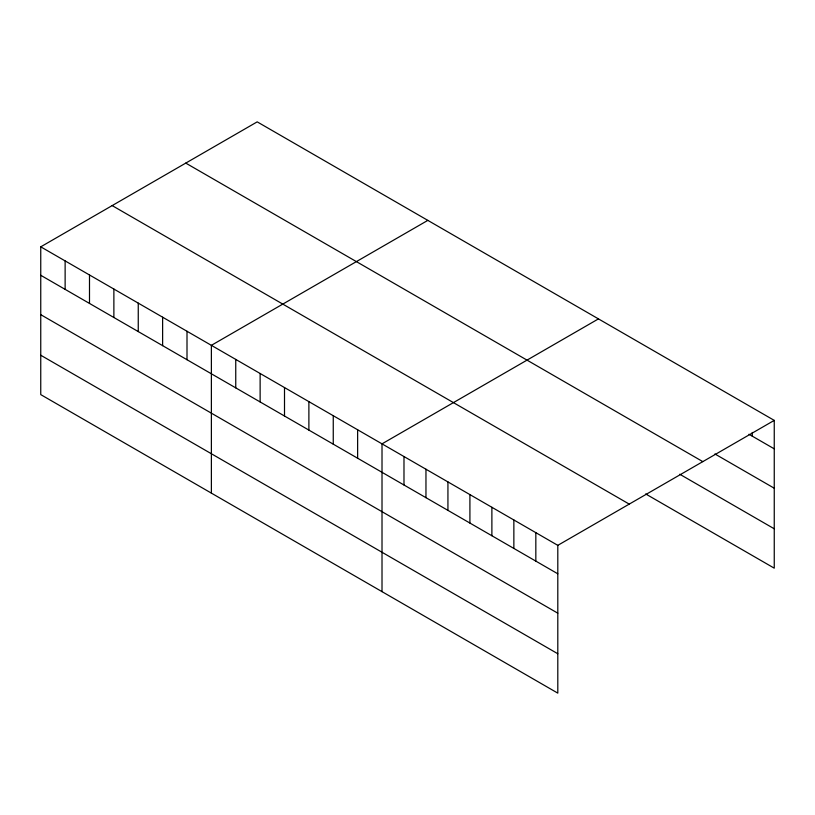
<?xml version="1.0" encoding="UTF-8"?>
<svg xmlns="http://www.w3.org/2000/svg" width="815" height="815" viewBox="0 0 815 815"><rect width="100%" height="100%" fill="white"/><g stroke="black" fill="none" stroke-linecap="round" stroke-linejoin="round"><path stroke-width="1.22" d="M40.75 246.833L557.806 545.347L557.806 693.137L40.75 394.613L40.75 246.833L257.194 121.863L774.25 420.387L774.25 568.167L645.694 493.951M427.824 220.376L211.38 345.336L211.38 493.126M598.455 318.889L382.011 443.849L382.011 591.639M557.806 545.347L774.25 420.387M748.975 434.252L774.25 448.841M714.918 453.965L774.25 488.216M185.769 163.102L702.825 461.626M679.761 474.238L774.25 528.792M112.175 205.594L629.231 504.108M40.75 275.287L557.806 573.801M40.75 314.661L557.806 613.186M40.75 355.238L557.806 653.752M752.276 432.439L752.276 436.157M535.832 532.664L535.832 561.117M513.857 519.97L513.857 548.434M491.883 507.287L491.883 535.74M469.909 494.603L469.909 523.057M447.934 481.91L447.934 510.363M425.96 469.226L425.96 497.68M403.985 456.543L403.985 484.996M357.632 429.78L357.632 458.234M333.254 415.711L333.254 444.165M308.885 401.632L308.885 430.086M284.506 387.563L284.506 416.017M260.128 373.484L260.128 401.938M235.749 359.415L235.749 387.869M187.002 331.267L187.002 359.721M162.623 317.198L162.623 345.652M138.255 303.119L138.255 331.573M113.876 289.05L113.876 317.504M89.497 274.971L89.497 303.435M65.129 260.902L65.129 289.356"/></g></svg>
